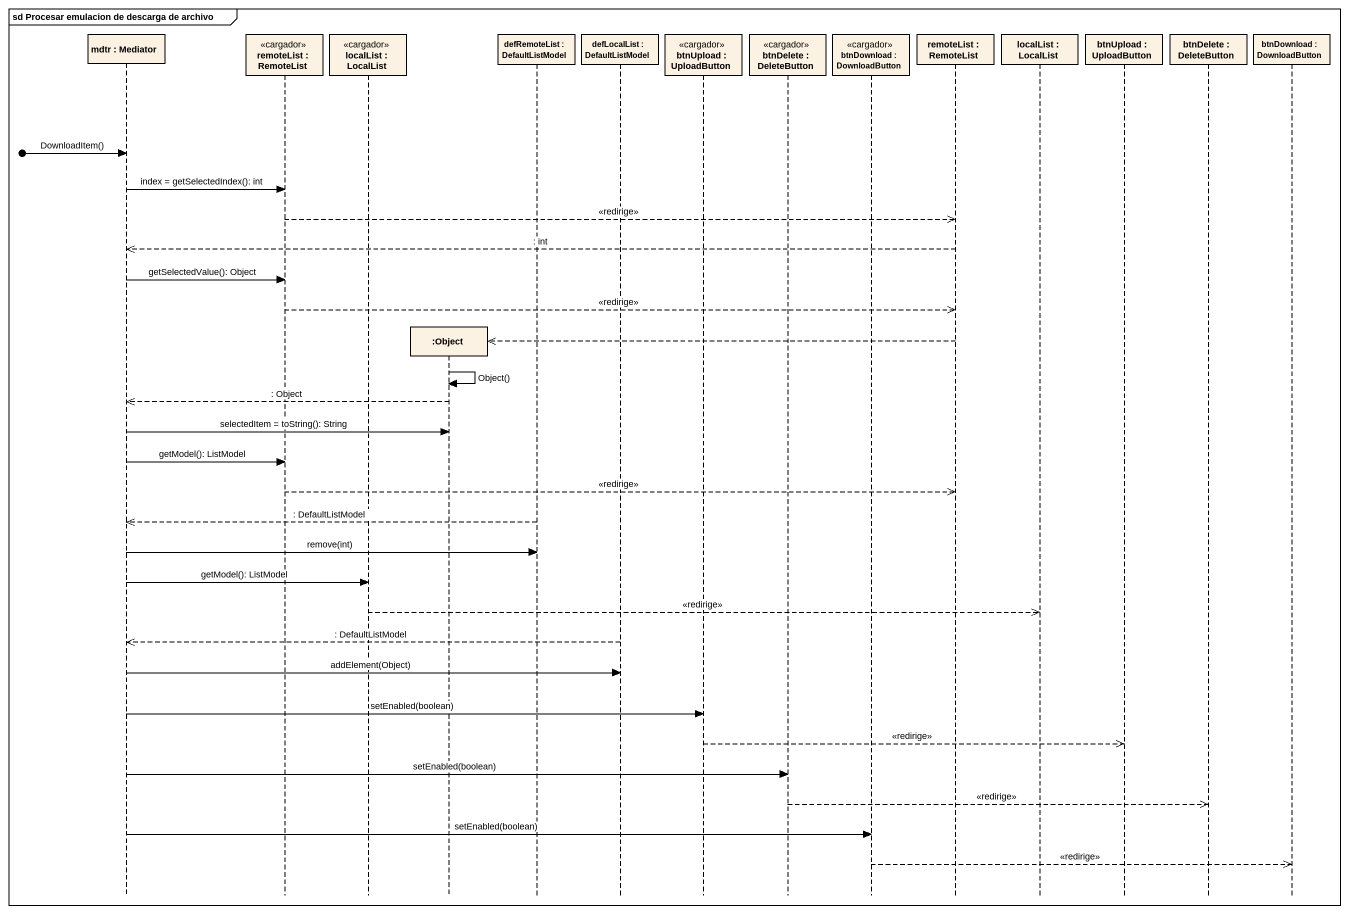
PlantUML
@startuml
mainframe sd Procesar emulacion de descarga de archivo
hide footbox
participant "mdtr : Mediator" as mdtr
participant "remoteList : RemoteList" as remoteList <<cargador>>
participant "localList : LocalList" as localList <<cargador>>
participant ":Object" as Object_
participant "defRemoteList : DefaultListModel" as defRemoteList
participant "defLocalList : DefaultListModel" as defLocalList
participant "btnUpload : UploadButton" as btnUpload <<cargador>>
participant "btnDelete : DeleteButton" as btnDelete <<cargador>>
participant "btnDownload : DownloadButton" as btnDownload <<cargador>>
participant "remoteList : RemoteList" as remoteList_2
participant "localList : LocalList" as localList_2
participant "btnUpload : UploadButton" as btnUpload_2
participant "btnDelete : DeleteButton" as btnDelete_2
participant "btnDownload : DownloadButton" as btnDownload_2

[o-> mdtr : DownloadItem()
mdtr -> remoteList : index = getSelectedIndex(): int
remoteList -->> remoteList_2 : <<redirige>>
remoteList_2 -->> mdtr : : int
mdtr -> remoteList : getSelectedValue(): Object
remoteList -->> remoteList_2 : <<redirige>>
remoteList_2 -->> Object_ **
Object_ -> Object_ : Object()
Object_ -->> mdtr : : Object
mdtr -> Object_ : selectedItem = toString(): String
mdtr -> remoteList : getModel(): ListModel
remoteList -->> remoteList_2 : <<redirige>>
defRemoteList -->> mdtr : : DefaultListModel
mdtr -> defRemoteList : remove(int)
mdtr -> localList : getModel(): ListModel
localList -->> localList_2 : <<redirige>>
defLocalList -->> mdtr : : DefaultListModel
mdtr -> defLocalList : addElement(Object)
mdtr -> btnUpload : setEnabled(boolean)
btnUpload -->> btnUpload_2 : <<redirige>>
mdtr -> btnDelete : setEnabled(boolean)
btnDelete -->> btnDelete_2 : <<redirige>>
mdtr -> btnDownload : setEnabled(boolean)
btnDownload -->> btnDownload_2 : <<redirige>>
@enduml
